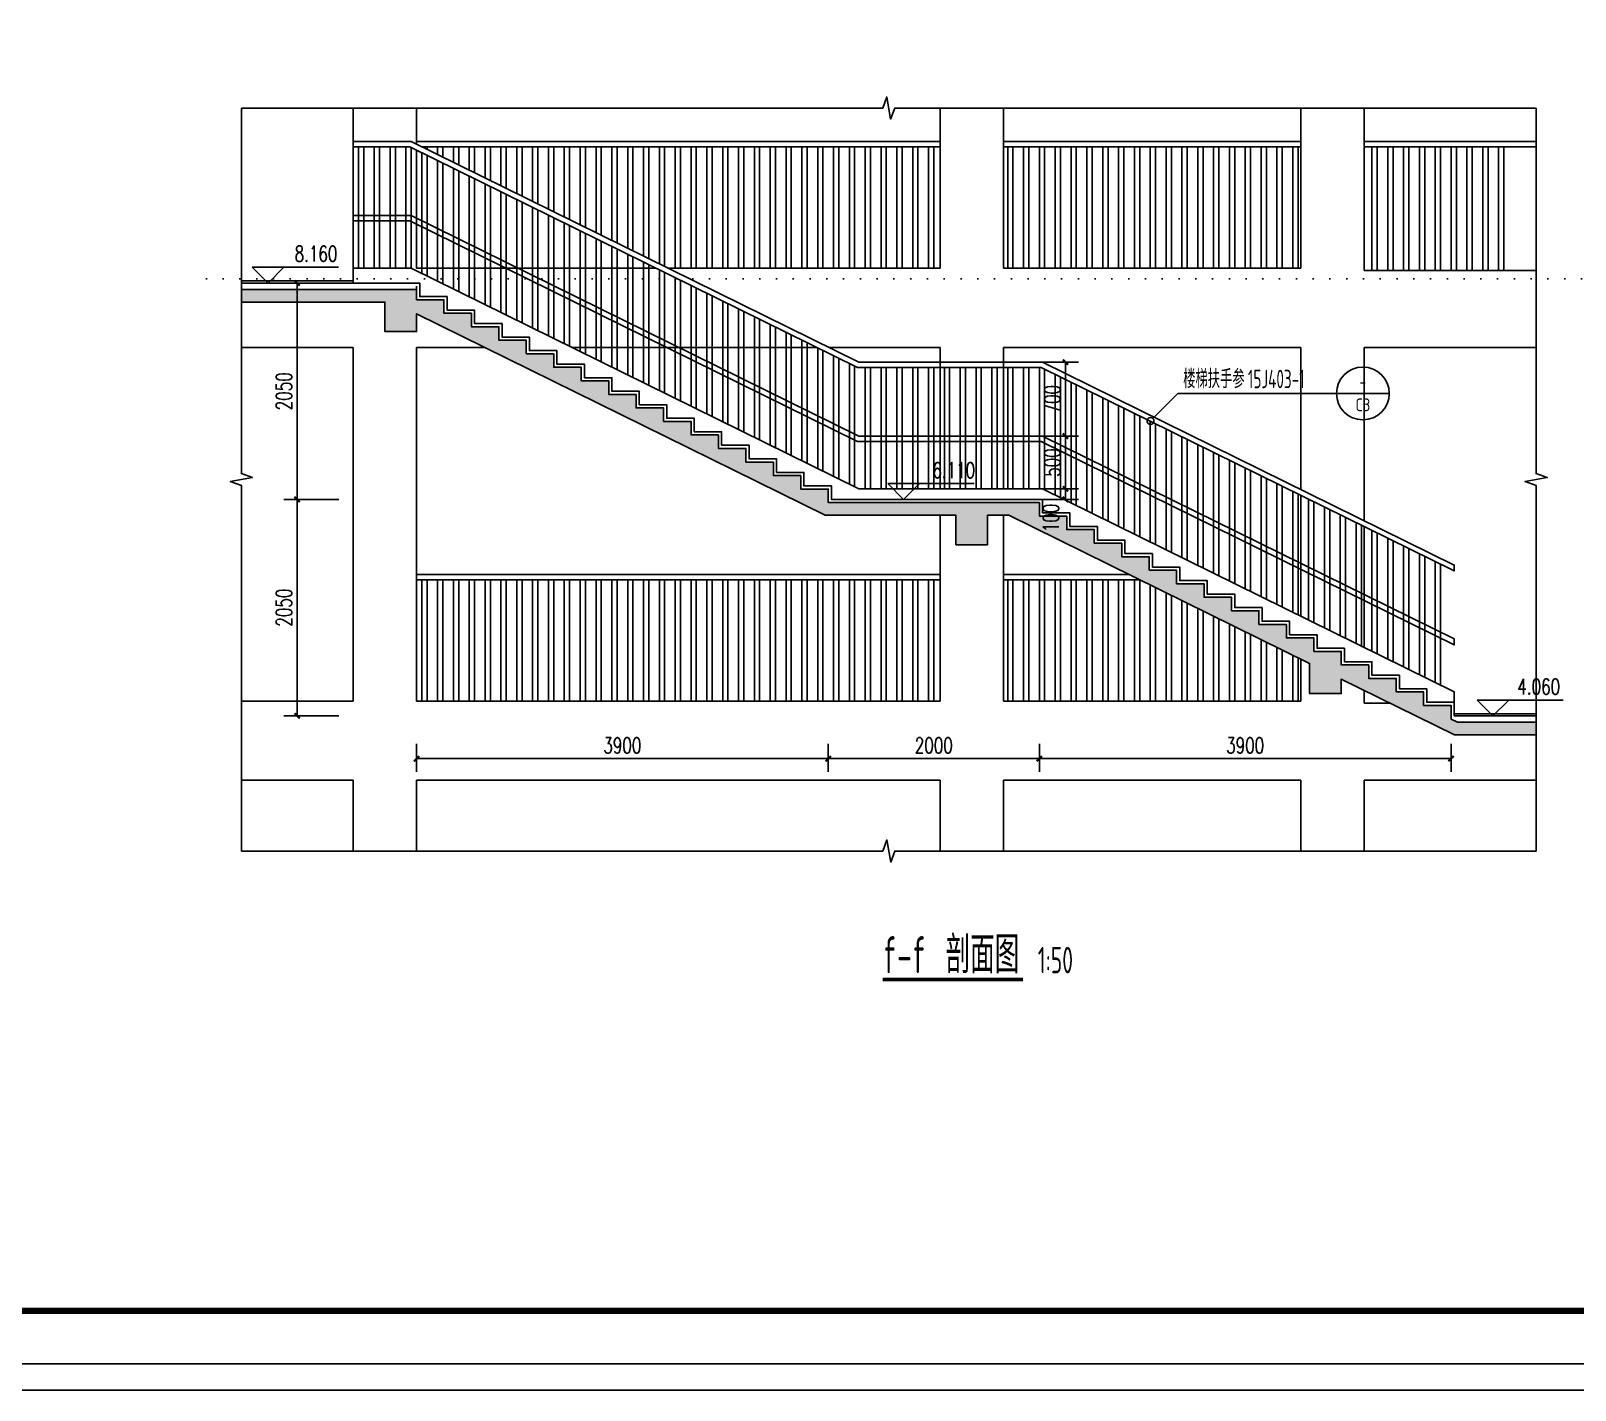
# Model space of a CAD drawing. Header units: millimetres. Extents: x -1048436 to -185795, y -983427 to 400387.
# Drawn here: x -430829 to -416201, y -688850 to -675976 of the extents above; entities that cross this region are included whole.
import ezdxf
from ezdxf.enums import TextEntityAlignment as Align

# ---------------------------------------------------------------- set-up
doc = ezdxf.new("R2010")
doc.units = ezdxf.units.MM
doc.header["$LTSCALE"] = 500
doc.linetypes.add('DOT2', pattern=[3.175, 0, -3.175])
for name, color, linetype in [('C-SHET-TTLB', 11, 'Continuous'), ('PUB_DIM', 3, 'Continuous'), ('PUB_TEXT', 7, 'Continuous'), ('建-填充', 9, 'Continuous'), ('建-墙-完成面', 95, 'Continuous'), ('建-墙-混凝土墙', 6, 'Continuous'), ('建-文字', 4, 'Continuous'), ('建-楼层线', 1, 'DOT2'), ('建-楼梯-扶手栏杆', 3, 'Continuous'), ('建-符号', 13, 'Continuous')]:
    doc.layers.add(name, color=color, linetype=linetype)
doc.styles.add('_TCH_DIM', font='SIMPLEX', dxfattribs={"bigfont": 'GBCBIG'})
doc.styles.add('_TCH_DIM_T3', font='SIMPLEX', dxfattribs={"width": 0.705882, "bigfont": 'GBCBIG'})
doc.styles.add('ECADI', font='hzs.shx', dxfattribs={"width": 0.7, "bigfont": 'hztxt.shx'})
doc.styles.add('XD2008', font='xd-hzs.shx', dxfattribs={"width": 0.7, "bigfont": 'xd-hztxt.shx'})
doc.dimstyles.new('_TCH_ARCH&&50', dxfattribs={"dimtxt": 148.75, "dimasz": 50, "dimexe": 125, "dimexo": 150, "dimgap": 50, "dimtad": 1, "dimdec": 0, "dimzin": 0, "dimdsep": 46, "dimtxsty": '_TCH_DIM_T3', "dimblk": 'ARCHTICK', "dimcen": 0.09, "dimclrt": 7, "dimazin": 2, "dimtfac": 1, "dimtdec": 0, "dimtix": 1, "dimtmove": 2, "dimatfit": 3, "dimldrblk": 'ARCHTICK', "dimfxl": 1, "dimtolj": 1, "dimtzin": 0, "dimarcsym": 0})

# ---------------------------------------------------------------- blocks, each defined once
blk = doc.blocks.new('集团图框A1')
at = {"layer": 'C-SHET-TTLB'}
for points in [[(1095.85, -95.53), (1095.85, -699.53), (244.85, -699.53), (244.85, -95.53)], [(1090.85, -100.53), (1090.85, -694.53), (249.85, -694.53), (249.85, -100.53)]]:
    blk.add_lwpolyline(points, close=True, dxfattribs=at)
at = {"layer": 'C-SHET-TTLB', "const_width": 1.2}
blk.add_lwpolyline([(268.25, -110.53), (1080.85, -110.53), (1080.85, -684.53), (268.25, -684.53)], close=True, dxfattribs=at)
at = {"color": 2, "style": 'ECADI', "width": 0.7}
for tag, p in [('序号1', (1009.72, -381.88)), ('记要1', (1037.92, -381.9)), ('日期1', (1073.26, -381.71)), ('序号2', (1009.72, -387.77)), ('记要2', (1037.92, -387.79)), ('日期2', (1073.26, -387.6)), ('序号3', (1009.72, -393.63)), ('记要3', (1037.92, -393.65)), ('日期3', (1073.26, -393.46)), ('序号4', (1009.72, -399.51)), ('记要4', (1037.92, -399.53)), ('日期4', (1073.26, -399.35)), ('合作设计单位', (1042.53, -542.75)), ('审定人', (1041.84, -561.74)), ('审核人', (1041.84, -571.23)), ('设计总负责人', (1041.84, -580.99)), ('专业负责人', (1041.84, -591.72)), ('校对人', (1041.84, -601.96)), ('设计人', (1041.84, -611.83)), ('建设单位上', (1044.38, -619.93)), ('建设单位中', (1044.38, -623.89)), ('建设单位下', (1044.38, -627.74)), ('项目名称上', (1044.35, -632.3)), ('项目名称中', (1044.35, -636.38)), ('项目名称下', (1044.35, -640.33)), ('子项', (1043.59, -646.93)), ('图名上', (1044.47, -653.59)), ('图名中', (1044.47, -657.5)), ('图名下', (1044.47, -661.62)), ('工程编号', (1027.1, -667.58)), ('阶段', (1063.92, -667.61)), ('比例', (1025.96, -674.19)), ('专业', (1063.72, -673.97)), ('日期', (1026.1, -680.73)), ('图别、图号', (1066.05, -680.84))]:
    blk.add_attdef(tag, text='', height=3.5, dxfattribs=at).set_placement(p, align=Align.MIDDLE)
blk = doc.blocks.new('A1')
blk.add_blockref('集团图框A1', (-609654.51, -640037.88))
blk = doc.blocks.new('_ArchTick')
at = {"color": 0, "linetype": 'ByBlock', "const_width": 0.4}
blk.add_lwpolyline([(-0.5, -0.5), (0.5, 0.5)], dxfattribs=at)
blk = doc.blocks.new('*D960')
at = {"layer": 'Defpoints', "color": 0, "transparency": 16777216}
for p in [(-421396, -679114), (-421029, -679114), (-421396, -679814)]:
    blk.add_point(p, dxfattribs=at)
at = {"layer": 'PUB_DIM', "color": 0, "lineweight": -2, "transparency": 16777216}
for p, q in [((-421246, -679114), (-420904, -679114)), ((-421029, -679814), (-421029, -679114)), ((-421246, -679814), (-420904, -679814))]:
    blk.add_line(p, q, dxfattribs=at)
at = {"layer": 'PUB_DIM', "color": 0, "lineweight": -2, "transparency": 16777216, "xscale": 50, "yscale": 50, "zscale": 50}
for p, rotation in [((-421029, -679114), 90), ((-421029, -679814), 270)]:
    blk.add_blockref('_ArchTick', p, dxfattribs=dict(at, rotation=rotation))
at = {"layer": 'PUB_DIM', "color": 7, "transparency": 16777216, "insert": (-421154, -679464), "char_height": 148.8, "attachment_point": 5, "rotation": 90, "style": '_TCH_DIM_T3'}
blk.add_mtext('\\A1;700', dxfattribs=at)
blk = doc.blocks.new('*D961')
at = {"layer": 'Defpoints', "color": 0, "transparency": 16777216}
for p in [(-421396, -679814), (-421029, -679814), (-421396, -680314)]:
    blk.add_point(p, dxfattribs=at)
at = {"layer": 'PUB_DIM', "color": 0, "lineweight": -2, "transparency": 16777216}
for p, q in [((-421246, -679814), (-420904, -679814)), ((-421029, -680314), (-421029, -679814)), ((-421246, -680314), (-420904, -680314))]:
    blk.add_line(p, q, dxfattribs=at)
at = {"layer": 'PUB_DIM', "color": 0, "lineweight": -2, "transparency": 16777216, "xscale": 50, "yscale": 50, "zscale": 50}
for p, rotation in [((-421029, -679814), 90), ((-421029, -680314), 270)]:
    blk.add_blockref('_ArchTick', p, dxfattribs=dict(at, rotation=rotation))
at = {"layer": 'PUB_DIM', "color": 7, "transparency": 16777216, "insert": (-421154, -680064), "char_height": 148.8, "attachment_point": 5, "rotation": 90, "style": '_TCH_DIM_T3'}
blk.add_mtext('\\A1;500', dxfattribs=at)
blk = doc.blocks.new('*D962')
at = {"layer": 'Defpoints', "color": 0, "transparency": 16777216}
for p in [(-421396, -680314), (-421029, -680314), (-421396, -680414)]:
    blk.add_point(p, dxfattribs=at)
at = {"layer": 'PUB_DIM', "color": 0, "lineweight": -2, "transparency": 16777216}
for p, q in [((-421246, -680314), (-420904, -680314)), ((-421029, -680414), (-421029, -680314)), ((-421246, -680414), (-420904, -680414))]:
    blk.add_line(p, q, dxfattribs=at)
at = {"layer": 'PUB_DIM', "color": 0, "lineweight": -2, "transparency": 16777216, "xscale": 50, "yscale": 50, "zscale": 50}
for p, rotation in [((-421029, -680314), 90), ((-421029, -680414), 270)]:
    blk.add_blockref('_ArchTick', p, dxfattribs=dict(at, rotation=rotation))
at = {"layer": 'PUB_DIM', "color": 7, "transparency": 16777216, "insert": (-421167, -680589), "char_height": 148.8, "attachment_point": 5, "rotation": 90, "style": '_TCH_DIM_T3'}
blk.add_mtext('\\A1;100', dxfattribs=at)
blk = doc.blocks.new('*D972')
at = {"layer": 'Defpoints', "color": 0, "transparency": 16777216}
for p in [(-427176, -682579), (-423276, -682579), (-423276, -682869)]:
    blk.add_point(p, dxfattribs=at)
at = {"layer": 'PUB_DIM', "color": 0, "lineweight": -2, "transparency": 16777216}
for p, q in [((-427176, -682729), (-427176, -682994)), ((-423276, -682729), (-423276, -682994)), ((-427176, -682869), (-423276, -682869))]:
    blk.add_line(p, q, dxfattribs=at)
at = {"layer": 'PUB_DIM', "color": 0, "lineweight": -2, "transparency": 16777216, "xscale": 50, "yscale": 50, "zscale": 50, "rotation": 180}
blk.add_blockref('_ArchTick', (-427176, -682869), dxfattribs=at)
at = {"layer": 'PUB_DIM', "color": 0, "lineweight": -2, "transparency": 16777216, "xscale": 50, "yscale": 50, "zscale": 50}
blk.add_blockref('_ArchTick', (-423276, -682869), dxfattribs=at)
at = {"layer": 'PUB_DIM', "color": 7, "transparency": 16777216, "insert": (-425226, -682744), "char_height": 148.8, "attachment_point": 5, "style": '_TCH_DIM_T3'}
blk.add_mtext('\\A1;3900', dxfattribs=at)
blk = doc.blocks.new('*D973')
at = {"layer": 'Defpoints', "color": 0, "transparency": 16777216}
for p in [(-423276, -682579), (-421276, -682579), (-421276, -682869)]:
    blk.add_point(p, dxfattribs=at)
at = {"layer": 'PUB_DIM', "color": 0, "lineweight": -2, "transparency": 16777216}
for p, q in [((-423276, -682729), (-423276, -682994)), ((-421276, -682729), (-421276, -682994)), ((-423276, -682869), (-421276, -682869))]:
    blk.add_line(p, q, dxfattribs=at)
at = {"layer": 'PUB_DIM', "color": 0, "lineweight": -2, "transparency": 16777216, "xscale": 50, "yscale": 50, "zscale": 50, "rotation": 180}
blk.add_blockref('_ArchTick', (-423276, -682869), dxfattribs=at)
at = {"layer": 'PUB_DIM', "color": 0, "lineweight": -2, "transparency": 16777216, "xscale": 50, "yscale": 50, "zscale": 50}
blk.add_blockref('_ArchTick', (-421276, -682869), dxfattribs=at)
at = {"layer": 'PUB_DIM', "color": 7, "transparency": 16777216, "insert": (-422276, -682744), "char_height": 148.8, "attachment_point": 5, "style": '_TCH_DIM_T3'}
blk.add_mtext('\\A1;2000', dxfattribs=at)
blk = doc.blocks.new('*D974')
at = {"layer": 'Defpoints', "color": 0, "transparency": 16777216}
for p in [(-421276, -682579), (-417376, -682579), (-417376, -682869)]:
    blk.add_point(p, dxfattribs=at)
at = {"layer": 'PUB_DIM', "color": 0, "lineweight": -2, "transparency": 16777216}
for p, q in [((-421276, -682729), (-421276, -682994)), ((-417376, -682729), (-417376, -682994)), ((-421276, -682869), (-417376, -682869))]:
    blk.add_line(p, q, dxfattribs=at)
at = {"layer": 'PUB_DIM', "color": 0, "lineweight": -2, "transparency": 16777216, "xscale": 50, "yscale": 50, "zscale": 50, "rotation": 180}
blk.add_blockref('_ArchTick', (-421276, -682869), dxfattribs=at)
at = {"layer": 'PUB_DIM', "color": 0, "lineweight": -2, "transparency": 16777216, "xscale": 50, "yscale": 50, "zscale": 50}
blk.add_blockref('_ArchTick', (-417376, -682869), dxfattribs=at)
at = {"layer": 'PUB_DIM', "color": 7, "transparency": 16777216, "insert": (-419326, -682744), "char_height": 148.8, "attachment_point": 5, "style": '_TCH_DIM_T3'}
blk.add_mtext('\\A1;3900', dxfattribs=at)
blk = doc.blocks.new('*D983')
at = {"layer": 'Defpoints', "color": 0, "transparency": 16777216}
for p in [(-428307, -678364), (-427761, -678364), (-427761, -680414)]:
    blk.add_point(p, dxfattribs=at)
at = {"layer": 'PUB_DIM', "color": 0, "lineweight": -2, "transparency": 16777216}
for p, q in [((-427911, -678364), (-428432, -678364)), ((-428307, -680414), (-428307, -678364)), ((-427911, -680414), (-428432, -680414))]:
    blk.add_line(p, q, dxfattribs=at)
at = {"layer": 'PUB_DIM', "color": 0, "lineweight": -2, "transparency": 16777216, "xscale": 50, "yscale": 50, "zscale": 50}
for p, rotation in [((-428307, -678364), 90), ((-428307, -680414), 270)]:
    blk.add_blockref('_ArchTick', p, dxfattribs=dict(at, rotation=rotation))
at = {"layer": 'PUB_DIM', "color": 7, "transparency": 16777216, "insert": (-428432, -679389), "char_height": 148.8, "attachment_point": 5, "rotation": 90, "style": '_TCH_DIM_T3'}
blk.add_mtext('\\A1;2050', dxfattribs=at)
blk = doc.blocks.new('*D984')
at = {"layer": 'Defpoints', "color": 0, "transparency": 16777216}
for p in [(-428307, -680414), (-427761, -680414), (-427761, -682464)]:
    blk.add_point(p, dxfattribs=at)
at = {"layer": 'PUB_DIM', "color": 0, "lineweight": -2, "transparency": 16777216}
for p, q in [((-427911, -680414), (-428432, -680414)), ((-428307, -682464), (-428307, -680414)), ((-427911, -682464), (-428432, -682464))]:
    blk.add_line(p, q, dxfattribs=at)
at = {"layer": 'PUB_DIM', "color": 0, "lineweight": -2, "transparency": 16777216, "xscale": 50, "yscale": 50, "zscale": 50}
for p, rotation in [((-428307, -680414), 90), ((-428307, -682464), 270)]:
    blk.add_blockref('_ArchTick', p, dxfattribs=dict(at, rotation=rotation))
at = {"layer": 'PUB_DIM', "color": 7, "transparency": 16777216, "insert": (-428432, -681439), "char_height": 148.8, "attachment_point": 5, "rotation": 90, "style": '_TCH_DIM_T3'}
blk.add_mtext('\\A1;2050', dxfattribs=at)

msp = doc.modelspace()

# ---------------------------------------------------------------- hatches: boundary and pattern name
at = {"layer": '建-填充'}
h = msp.add_hatch(dxfattribs=at)
h.set_pattern_fill('钢筋混凝土', color=256, scale=50, style=0)
h.set_pattern_definition([(45, (-51497.44, -6199.68), (-88.388348, 88.388348), []), (50, (-51497.44, -6199.68), (358.63009, -31.37607), [37.5, -412.5]), (355, (-51497.44, -6199.68), (-69.37567, 376.09607), [30, -330]), (100.4514, (-51467.55, -6202.3), (289.25469, 344.71977), [31.8701, -350.57106]), (46.1842, (-51497.44, -6099.68), (533.62052, -82.7595), [56.25, -618.75]), (96.6356, (-51452.97, -6106.57), (467.33135, 487.05894), [47.80514, -525.8565]), (351.1842, (-51497.44, -6099.7), (467.33097, 487.0593), [45, -495]), (21, (-51447.44, -6124.68), (298.45353, -201.30945), [37.5, -412.5]), (326, (-51447.44, -6124.68), (121.65767, 362.57502), [30, -330]), (71.4514, (-51422.57, -6141.45), (420.11131, 161.26525), [31.8701, -350.57106]), (37.5, (-51497.44, -6199.68), (6.079928, 166.446927), [0, -326, 0, -335, 0, -331.25]), (7.5, (-51497.44, -6199.68), (131.53477, 197.205856), [0, -191, 0, -318.5, 0, -126.25]), (327.5, (-51608.94, -6199.68), (266.911218, -11.277436), [0, -125, 0, -390, 0, -517.5]), (317.5, (-51658.94, -6199.68), (291.593085, 50.05249), [0, -162.5, 0, -259, 0, -367.5])])
h.paths.add_polyline_path([(-416570.3, -682523.6), (-416570.3, -682643.6), (-417342.9, -682643.6), (-418415.8, -682114.8), (-418415.8, -682252.9), (-418715.8, -682252.9), (-418715.8, -681967), (-421563.7, -680563.6), (-421766.2, -680563.6), (-421766.2, -680843.6), (-422066.2, -680843.6), (-422066.2, -680563.6), (-423303.7, -680563.6), (-427175.8, -678655.5), (-427175.8, -678823.6), (-427475.8, -678823.6), (-427475.8, -678543.6), (-428835, -678543.6), (-428835, -678423.6), (-427175.8, -678423.6), (-427175.8, -678521.7), (-426915.8, -678521.7), (-426915.8, -678649.8), (-426655.8, -678649.8), (-426655.8, -678777.9), (-426395.8, -678777.9), (-426395.8, -678906.1), (-426135.8, -678906.1), (-426135.8, -679034.2), (-425875.8, -679034.2), (-425875.8, -679162.3), (-425615.8, -679162.3), (-425615.8, -679290.4), (-425355.8, -679290.4), (-425355.8, -679418.6), (-425095.8, -679418.6), (-425095.8, -679546.7), (-424835.8, -679546.7), (-424835.8, -679674.8), (-424575.8, -679674.8), (-424575.8, -679802.9), (-424315.8, -679802.9), (-424315.8, -679931.1), (-424055.8, -679931.1), (-424055.8, -680059.2), (-423795.8, -680059.2), (-423795.8, -680187.3), (-423535.8, -680187.3), (-423535.8, -680315.4), (-423275.8, -680315.4), (-423275.8, -680443.6), (-421275.8, -680443.6), (-421275.8, -680571.7), (-421015.8, -680571.7), (-421015.8, -680699.8), (-420755.8, -680699.8), (-420755.8, -680827.9), (-420495.8, -680827.9), (-420495.8, -680956.1), (-420235.8, -680956.1), (-420235.8, -681084.2), (-419975.8, -681084.2), (-419975.8, -681212.3), (-419715.8, -681212.3), (-419715.8, -681340.4), (-419455.8, -681340.4), (-419455.8, -681468.6), (-419195.8, -681468.6), (-419195.8, -681596.7), (-418935.8, -681596.7), (-418935.8, -681724.8), (-418675.8, -681724.8), (-418675.8, -681852.9), (-418415.8, -681852.9), (-418415.8, -681981.1), (-418155.8, -681981.1), (-418155.8, -682109.2), (-417895.8, -682109.2), (-417895.8, -682237.3), (-417635.8, -682237.3), (-417635.8, -682365.4), (-417375.8, -682365.4), (-417375.8, -682493.6), (-417314.9, -682523.6)])

# ---------------------------------------------------------------- linework, layer by layer
for p, q in [((-427775.8, -676706.5), (-427775.8, -678363.6)), ((-427175.8, -676706.5), (-427175.8, -677048.8)), ((-422216.2, -676706.5), (-422216.2, -678223.6)), ((-421616.2, -676706.5), (-421616.2, -678223.6)), ((-418799.3, -676706.5), (-418799.3, -678223.6)), ((-418199.3, -676706.5), (-418199.3, -678243.6)), ((-427175.8, -677104.5), (-427175.8, -678223.6)), ((-418799.3, -677073.6), (-418799.3, -678223.6)), ((-427175.8, -678223.6), (-424904.9, -678223.6)), ((-424791.8, -678223.6), (-422216.2, -678223.6)), ((-421616.2, -678223.6), (-418799.3, -678223.6)), ((-418199.3, -678243.6), (-416570.3, -678243.6)), ((-428835, -678343.6), (-427775.8, -678343.6)), ((-427775.8, -678973.6), (-428835, -678973.6)), ((-427775.8, -678973.6), (-427775.8, -682323.6)), ((-427175.8, -678973.6), (-426530.3, -678973.6)), ((-427175.8, -678973.6), (-427175.8, -682323.6)), ((-425705, -678973.6), (-423383, -678973.6)), ((-423269.9, -678973.6), (-422216.2, -678973.6)), ((-422216.2, -678973.6), (-422216.2, -680313.6)), ((-422216.2, -678973.6), (-422216.2, -680313.6)), ((-421616.2, -678973.6), (-418799.3, -678973.6)), ((-421616.2, -678973.6), (-421616.2, -680313.6)), ((-421616.2, -678973.6), (-421616.2, -680313.6)), ((-418799.3, -678973.6), (-418799.3, -680319.1)), ((-418199.3, -678973.6), (-418199.3, -680614.8)), ((-418199.3, -678973.6), (-416570.3, -678973.6)), ((-418799.3, -680374.9), (-418799.3, -681519.1)), ((-422216.2, -680563.6), (-422216.2, -682323.6)), ((-421616.2, -680563.6), (-421616.2, -682323.6)), ((-418199.3, -680670.5), (-418199.3, -681814.8)), ((-418799.3, -680806.5), (-418799.3, -681519.1)), ((-418199.3, -680806.5), (-418199.3, -681814.8)), ((-418799.3, -681925.8), (-418799.3, -682323.6)), ((-418199.3, -682221.5), (-418199.3, -682343.6)), ((-427775.8, -682323.6), (-428835, -682323.6)), ((-427175.8, -682323.6), (-422216.2, -682323.6)), ((-421616.2, -682323.6), (-418799.3, -682323.6)), ((-418199.3, -682343.6), (-417951.6, -682343.6)), ((-417345.8, -682443.6), (-416570.3, -682443.6)), ((-416570.3, -682493.6), (-416570.3, -682613.6)), ((-427775.8, -683073.6), (-428835, -683073.6)), ((-427775.8, -683073.6), (-427775.8, -683744.1)), ((-427175.8, -683073.6), (-422216.2, -683073.6)), ((-427175.8, -683073.6), (-427175.8, -683744.1)), ((-422216.2, -683073.6), (-422216.2, -683744.1)), ((-421616.2, -683073.6), (-418799.3, -683073.6)), ((-421616.2, -683073.6), (-421616.2, -683744.1)), ((-418799.3, -683073.6), (-418799.3, -683744.1)), ((-418199.3, -683073.6), (-416570.3, -683073.6)), ((-418199.3, -683073.6), (-418199.3, -683744.1))]:
    msp.add_line(p, q)
for points in [[(-417345.8, -682335.4), (-417345.8, -682235.4), (-421245.8, -680313.6), (-422985.8, -680313.6), (-427226.9, -678223.6), (-427775.8, -678223.6)], [(-427175.8, -678393.6), (-427175.8, -678521.7)]]:
    msp.add_lwpolyline(points)
at = {"layer": '建-墙-完成面'}
msp.add_lwpolyline([(-416570.3, -682463.6), (-417345.8, -682463.6), (-417345.8, -682335.4), (-417605.8, -682335.4), (-417605.8, -682207.3), (-417865.8, -682207.3), (-417865.8, -682079.2), (-418125.8, -682079.2), (-418125.8, -681951.1), (-418385.8, -681951.1), (-418385.8, -681822.9), (-418645.8, -681822.9), (-418645.8, -681694.8), (-418905.8, -681694.8), (-418905.8, -681566.7), (-419165.8, -681566.7), (-419165.8, -681438.6), (-419425.8, -681438.6), (-419425.8, -681310.4), (-419685.8, -681310.4), (-419685.8, -681182.3), (-419945.8, -681182.3), (-419945.8, -681054.2), (-420205.8, -681054.2), (-420205.8, -680926.1), (-420465.8, -680926.1), (-420465.8, -680797.9), (-420725.8, -680797.9), (-420725.8, -680669.8), (-420985.8, -680669.8), (-420985.8, -680541.7), (-421245.8, -680541.7), (-421245.8, -680413.6), (-423245.8, -680413.6), (-423245.8, -680285.4), (-423505.8, -680285.4), (-423505.8, -680157.3), (-423765.8, -680157.3), (-423765.8, -680029.2), (-424025.8, -680029.2), (-424025.8, -679901.1), (-424285.8, -679901.1), (-424285.8, -679772.9), (-424545.8, -679772.9), (-424545.8, -679644.8), (-424805.8, -679644.8), (-424805.8, -679516.7), (-425065.8, -679516.7), (-425065.8, -679388.6), (-425325.8, -679388.6), (-425325.8, -679260.4), (-425585.8, -679260.4), (-425585.8, -679132.3), (-425845.8, -679132.3), (-425845.8, -679004.2), (-426105.8, -679004.2), (-426105.8, -678876.1), (-426365.8, -678876.1), (-426365.8, -678747.9), (-426625.8, -678747.9), (-426625.8, -678619.8), (-426885.8, -678619.8), (-426885.8, -678491.7), (-427145.8, -678491.7), (-427145.8, -678363.6), (-428835, -678363.6)], dxfattribs=at)
at = {"layer": '建-墙-混凝土墙'}
msp.add_lwpolyline([(-416570.3, -682523.6), (-416570.3, -682643.6), (-417342.9, -682643.6), (-418415.8, -682114.8), (-418415.8, -682252.9), (-418715.8, -682252.9), (-418715.8, -681967), (-421563.7, -680563.6), (-421766.2, -680563.6), (-421766.2, -680843.6), (-422066.2, -680843.6), (-422066.2, -680563.6), (-423303.7, -680563.6), (-427175.8, -678655.5), (-427175.8, -678823.6), (-427475.8, -678823.6), (-427475.8, -678543.6), (-428835, -678543.6), (-428835, -678423.6), (-427175.8, -678423.6), (-427175.8, -678521.7), (-426915.8, -678521.7), (-426915.8, -678649.8), (-426655.8, -678649.8), (-426655.8, -678777.9), (-426395.8, -678777.9), (-426395.8, -678906.1), (-426135.8, -678906.1), (-426135.8, -679034.2), (-425875.8, -679034.2), (-425875.8, -679162.3), (-425615.8, -679162.3), (-425615.8, -679290.4), (-425355.8, -679290.4), (-425355.8, -679418.6), (-425095.8, -679418.6), (-425095.8, -679546.7), (-424835.8, -679546.7), (-424835.8, -679674.8), (-424575.8, -679674.8), (-424575.8, -679802.9), (-424315.8, -679802.9), (-424315.8, -679931.1), (-424055.8, -679931.1), (-424055.8, -680059.2), (-423795.8, -680059.2), (-423795.8, -680187.3), (-423535.8, -680187.3), (-423535.8, -680315.4), (-423275.8, -680315.4), (-423275.8, -680443.6), (-421275.8, -680443.6), (-421275.8, -680571.7), (-421015.8, -680571.7), (-421015.8, -680699.8), (-420755.8, -680699.8), (-420755.8, -680827.9), (-420495.8, -680827.9), (-420495.8, -680956.1), (-420235.8, -680956.1), (-420235.8, -681084.2), (-419975.8, -681084.2), (-419975.8, -681212.3), (-419715.8, -681212.3), (-419715.8, -681340.4), (-419455.8, -681340.4), (-419455.8, -681468.6), (-419195.8, -681468.6), (-419195.8, -681596.7), (-418935.8, -681596.7), (-418935.8, -681724.8), (-418675.8, -681724.8), (-418675.8, -681852.9), (-418415.8, -681852.9), (-418415.8, -681981.1), (-418155.8, -681981.1), (-418155.8, -682109.2), (-417895.8, -682109.2), (-417895.8, -682237.3), (-417635.8, -682237.3), (-417635.8, -682365.4), (-417375.8, -682365.4), (-417375.8, -682493.6), (-417314.9, -682523.6), (-416570.3, -682523.6)], dxfattribs=at)
at = {"layer": '建-楼层线', "ltscale": 0.1}
msp.add_lwpolyline([(-429166.3, -678323.6), (-415891.4, -678323.6)], dxfattribs=at)
at = {"layer": '建-楼梯-扶手栏杆'}
for p, q in [((-427725.8, -677073.6), (-427725.8, -678223.6)), ((-427675.8, -677073.6), (-427675.8, -678223.6)), ((-427575.8, -677073.6), (-427575.8, -678223.6)), ((-427525.8, -677073.6), (-427525.8, -678223.6)), ((-427425.8, -677073.6), (-427425.8, -678223.6)), ((-427375.8, -677073.6), (-427375.8, -678223.6)), ((-427275.8, -677073.6), (-427275.8, -678223.6)), ((-427225.8, -677079.9), (-427225.8, -678224.1)), ((-427175.8, -677023.6), (-422216.2, -677023.6)), ((-427125.8, -677129.2), (-427125.8, -678273.4)), ((-427125.5, -677073.6), (-422216.2, -677073.6)), ((-427075.8, -677073.6), (-427075.8, -677098.1)), ((-426975.8, -677073.6), (-426975.8, -677147.3)), ((-426925.8, -677073.6), (-426925.8, -677172)), ((-426825.8, -677073.6), (-426825.8, -677221.3)), ((-426775.8, -677073.6), (-426775.8, -677245.9)), ((-426675.8, -677073.6), (-426675.8, -677295.2)), ((-426625.8, -677073.6), (-426625.8, -677319.8)), ((-426525.8, -677073.6), (-426525.8, -677369.1)), ((-426475.8, -677073.6), (-426475.8, -677393.7)), ((-426375.8, -677073.6), (-426375.8, -677443)), ((-426325.8, -677073.6), (-426325.8, -677467.6)), ((-426225.8, -677073.6), (-426225.8, -677516.9)), ((-426175.8, -677073.6), (-426175.8, -677541.6)), ((-426075.8, -677073.6), (-426075.8, -677590.8)), ((-426025.8, -677073.6), (-426025.8, -677615.5)), ((-425925.8, -677073.6), (-425925.8, -677664.8)), ((-425875.8, -677073.6), (-425875.8, -677689.4)), ((-425775.8, -677073.6), (-425775.8, -677738.7)), ((-425725.8, -677073.6), (-425725.8, -677763.3)), ((-425625.8, -677073.6), (-425625.8, -677812.6)), ((-425575.8, -677073.6), (-425575.8, -677837.2)), ((-425475.8, -677073.6), (-425475.8, -677886.5)), ((-425425.8, -677073.6), (-425425.8, -677911.2)), ((-425325.8, -677073.6), (-425325.8, -677960.4)), ((-425275.8, -677073.6), (-425275.8, -677985.1)), ((-425175.8, -677073.6), (-425175.8, -678034.4)), ((-425125.8, -677073.6), (-425125.8, -678059)), ((-425025.8, -677073.6), (-425025.8, -678108.3)), ((-424975.8, -677073.6), (-424975.8, -678132.9)), ((-424875.8, -677073.6), (-424875.8, -678182.2)), ((-424825.8, -677073.6), (-424825.8, -678206.8)), ((-424725.8, -677073.6), (-424725.8, -678223.6)), ((-424675.8, -677073.6), (-424675.8, -678223.6)), ((-424575.8, -677073.6), (-424575.8, -678223.6)), ((-424525.8, -677073.6), (-424525.8, -678223.6)), ((-424425.8, -677073.6), (-424425.8, -678223.6)), ((-424375.8, -677073.6), (-424375.8, -678223.6)), ((-424275.8, -677073.6), (-424275.8, -678223.6)), ((-424225.8, -677073.6), (-424225.8, -678223.6)), ((-424125.8, -677073.6), (-424125.8, -678223.6)), ((-424075.8, -677073.6), (-424075.8, -678223.6)), ((-423975.8, -677073.6), (-423975.8, -678223.6)), ((-423925.8, -677073.6), (-423925.8, -678223.6)), ((-423825.8, -677073.6), (-423825.8, -678223.6)), ((-423775.8, -677073.6), (-423775.8, -678223.6)), ((-423675.8, -677073.6), (-423675.8, -678223.6)), ((-423625.8, -677073.6), (-423625.8, -678223.6)), ((-423525.8, -677073.6), (-423525.8, -678223.6)), ((-423475.8, -677073.6), (-423475.8, -678223.6)), ((-423375.8, -677073.6), (-423375.8, -678223.6)), ((-423325.8, -677073.6), (-423325.8, -678223.6)), ((-423225.8, -677073.6), (-423225.8, -678223.6)), ((-423175.8, -677073.6), (-423175.8, -678223.6)), ((-423075.8, -677073.6), (-423075.8, -678223.6)), ((-423025.8, -677073.6), (-423025.8, -678223.6)), ((-422925.8, -677073.6), (-422925.8, -678223.6)), ((-422875.8, -677073.6), (-422875.8, -678223.6)), ((-422775.8, -677073.6), (-422775.8, -678223.6)), ((-422725.8, -677073.6), (-422725.8, -678223.6)), ((-422625.8, -677073.6), (-422625.8, -678223.6)), ((-422575.8, -677073.6), (-422575.8, -678223.6)), ((-422475.8, -677073.6), (-422475.8, -678223.6)), ((-422425.8, -677073.6), (-422425.8, -678223.6)), ((-422325.8, -677073.6), (-422325.8, -678223.6)), ((-422275.8, -677073.6), (-422275.8, -678223.6)), ((-418799.3, -677023.6), (-421619.9, -677023.6)), ((-418799.3, -677073.6), (-421619.9, -677073.6)), ((-421575.8, -677073.6), (-421575.8, -678223.6)), ((-421525.8, -677073.6), (-421525.8, -678223.6)), ((-421425.8, -677073.6), (-421425.8, -678223.6)), ((-421375.8, -677073.6), (-421375.8, -678223.6)), ((-421275.8, -677073.6), (-421275.8, -678223.6)), ((-421225.8, -677073.6), (-421225.8, -678223.6)), ((-421125.8, -677073.6), (-421125.8, -678223.6)), ((-421075.8, -677073.6), (-421075.8, -678223.6)), ((-420975.8, -677073.6), (-420975.8, -678223.6)), ((-420925.8, -677073.6), (-420925.8, -678223.6)), ((-420825.8, -677073.6), (-420825.8, -678223.6)), ((-420775.8, -677073.6), (-420775.8, -678223.6)), ((-420675.8, -677073.6), (-420675.8, -678223.6)), ((-420625.8, -677073.6), (-420625.8, -678223.6)), ((-420525.8, -677073.6), (-420525.8, -678223.6)), ((-420475.8, -677073.6), (-420475.8, -678223.6)), ((-420375.8, -677073.6), (-420375.8, -678223.6)), ((-420325.8, -677073.6), (-420325.8, -678223.6)), ((-420225.8, -677073.6), (-420225.8, -678223.6)), ((-420175.8, -677073.6), (-420175.8, -678223.6)), ((-420075.8, -677073.6), (-420075.8, -678223.6)), ((-420025.8, -677073.6), (-420025.8, -678223.6)), ((-419925.8, -677073.6), (-419925.8, -678223.6)), ((-419875.8, -677073.6), (-419875.8, -678223.6)), ((-419775.8, -677073.6), (-419775.8, -678223.6)), ((-419725.8, -677073.6), (-419725.8, -678223.6)), ((-419625.8, -677073.6), (-419625.8, -678223.6)), ((-419575.8, -677073.6), (-419575.8, -678223.6)), ((-419475.8, -677073.6), (-419475.8, -678223.6)), ((-419425.8, -677073.6), (-419425.8, -678223.6)), ((-419325.8, -677073.6), (-419325.8, -678223.6)), ((-419275.8, -677073.6), (-419275.8, -678223.6)), ((-419175.8, -677073.6), (-419175.8, -678223.6)), ((-419125.8, -677073.6), (-419125.8, -678223.6)), ((-419025.8, -677073.6), (-419025.8, -678223.6)), ((-418975.8, -677073.6), (-418975.8, -678223.6)), ((-418875.8, -677073.6), (-418875.8, -678223.6)), ((-418825.8, -677073.6), (-418825.8, -678223.6)), ((-416570.3, -677023.6), (-418199.3, -677023.6)), ((-416570.3, -677073.6), (-418199.3, -677073.6)), ((-418125.8, -677073.6), (-418125.8, -678243.6)), ((-418075.8, -677073.6), (-418075.8, -678243.6)), ((-417975.8, -677073.6), (-417975.8, -678243.6)), ((-417925.8, -677073.6), (-417925.8, -678243.6)), ((-417825.8, -677073.6), (-417825.8, -678243.6)), ((-417775.8, -677073.6), (-417775.8, -678243.6)), ((-417675.8, -677073.6), (-417675.8, -678243.6)), ((-417625.8, -677073.6), (-417625.8, -678243.6)), ((-417525.8, -677073.6), (-417525.8, -678243.6)), ((-417475.8, -677073.6), (-417475.8, -678243.6)), ((-417375.8, -677073.6), (-417375.8, -678243.6)), ((-417325.8, -677073.6), (-417325.8, -678243.6)), ((-417225.8, -677073.6), (-417225.8, -678243.6)), ((-417175.8, -677073.6), (-417175.8, -678243.6)), ((-417075.8, -677073.6), (-417075.8, -678243.6)), ((-417025.8, -677073.6), (-417025.8, -678243.6)), ((-416925.8, -677073.6), (-416925.8, -678243.6)), ((-416875.8, -677073.6), (-416875.8, -678243.6)), ((-427075.8, -677153.8), (-427075.8, -678298.1)), ((-426975.8, -677203.1), (-426975.8, -678347.3)), ((-426925.8, -677227.7), (-426925.8, -678372)), ((-426825.8, -677277), (-426825.8, -678421.3)), ((-426775.8, -677301.6), (-426775.8, -678445.9)), ((-426675.8, -677350.9), (-426675.8, -678495.2)), ((-426625.8, -677375.6), (-426625.8, -678519.8)), ((-426525.8, -677424.8), (-426525.8, -678569.1)), ((-426475.8, -677449.5), (-426475.8, -678593.7)), ((-426375.8, -677498.7), (-426375.8, -678643)), ((-426325.8, -677523.4), (-426325.8, -678667.6)), ((-426225.8, -677572.7), (-426225.8, -678716.9)), ((-426175.8, -677597.3), (-426175.8, -678741.6)), ((-426075.8, -677646.6), (-426075.8, -678790.8)), ((-426025.8, -677671.2), (-426025.8, -678815.5)), ((-425925.8, -677720.5), (-425925.8, -678864.8)), ((-425875.8, -677745.1), (-425875.8, -678889.4)), ((-425775.8, -677794.4), (-425775.8, -678938.7)), ((-425725.8, -677819.1), (-425725.8, -678963.3)), ((-425625.8, -677868.3), (-425625.8, -679012.6)), ((-425575.8, -677893), (-425575.8, -679037.2)), ((-425475.8, -677942.3), (-425475.8, -679086.5)), ((-425425.8, -677966.9), (-425425.8, -679111.2)), ((-425325.8, -678016.2), (-425325.8, -679160.4)), ((-425275.8, -678040.8), (-425275.8, -679185.1)), ((-425175.8, -678090.1), (-425175.8, -679234.4)), ((-425125.8, -678114.7), (-425125.8, -679259)), ((-425025.8, -678164), (-425025.8, -679308.3)), ((-424975.8, -678188.7), (-424975.8, -679332.9)), ((-424875.8, -678237.9), (-424875.8, -679382.2)), ((-424825.8, -678262.6), (-424825.8, -679406.8)), ((-424725.8, -678311.8), (-424725.8, -679456.1)), ((-424675.8, -678336.5), (-424675.8, -679480.7)), ((-424575.8, -678385.8), (-424575.8, -679530)), ((-424525.8, -678410.4), (-424525.8, -679554.7)), ((-424425.8, -678459.7), (-424425.8, -679603.9)), ((-424375.8, -678484.3), (-424375.8, -679628.6)), ((-424275.8, -678533.6), (-424275.8, -679677.9)), ((-424225.8, -678558.2), (-424225.8, -679702.5)), ((-424125.8, -678607.5), (-424125.8, -679751.8)), ((-424075.8, -678632.2), (-424075.8, -679776.4)), ((-423975.8, -678681.4), (-423975.8, -679825.7)), ((-423925.8, -678706.1), (-423925.8, -679850.3)), ((-423825.8, -678755.4), (-423825.8, -679899.6)), ((-423775.8, -678780), (-423775.8, -679924.3)), ((-423675.8, -678829.3), (-423675.8, -679973.5)), ((-423625.8, -678853.9), (-423625.8, -679998.2)), ((-423525.8, -678903.2), (-423525.8, -680047.5)), ((-423475.8, -678927.8), (-423475.8, -680072.1)), ((-423375.8, -678977.1), (-423375.8, -680121.4)), ((-423325.8, -679001.8), (-423325.8, -680146)), ((-423225.8, -679051), (-423225.8, -680195.3)), ((-423175.8, -679075.7), (-423175.8, -680219.9)), ((-423075.8, -679125), (-423075.8, -680269.2)), ((-423025.8, -679149.6), (-423025.8, -680293.8)), ((-422925.8, -679163.6), (-422925.8, -680313.6)), ((-422875.8, -679163.6), (-422875.8, -680313.6)), ((-422775.8, -679163.6), (-422775.8, -680313.6)), ((-422725.8, -679163.6), (-422725.8, -680313.6)), ((-422625.8, -679163.6), (-422625.8, -680313.6)), ((-422575.8, -679163.6), (-422575.8, -680313.6)), ((-422475.8, -679163.6), (-422475.8, -680313.6)), ((-422425.8, -679163.6), (-422425.8, -680313.6)), ((-422325.8, -679163.6), (-422325.8, -680313.6)), ((-422275.8, -679163.6), (-422275.8, -680313.6)), ((-422175.8, -679163.6), (-422175.8, -680313.6)), ((-422125.8, -679163.6), (-422125.8, -680313.6)), ((-422025.8, -679163.6), (-422025.8, -680313.6)), ((-421975.8, -679163.6), (-421975.8, -680313.6)), ((-421875.8, -679163.6), (-421875.8, -680313.6)), ((-421825.8, -679163.6), (-421825.8, -680313.6)), ((-421725.8, -679163.6), (-421725.8, -680313.6)), ((-421675.8, -679163.6), (-421675.8, -680313.6)), ((-421575.8, -679163.6), (-421575.8, -680313.6)), ((-421525.8, -679163.6), (-421525.8, -680313.6)), ((-421425.8, -679163.6), (-421425.8, -680313.6)), ((-421375.8, -679163.6), (-421375.8, -680313.6)), ((-421275.8, -679163.6), (-421275.8, -680313.6)), ((-421225.8, -679179.2), (-421225.8, -680323.4)), ((-421125.8, -679228.4), (-421125.8, -680372.7)), ((-421075.8, -679253.1), (-421075.8, -680397.3)), ((-420975.8, -679302.4), (-420975.8, -680446.6)), ((-420925.8, -679327), (-420925.8, -680471.3)), ((-420825.8, -679376.3), (-420825.8, -680520.5)), ((-420775.8, -679400.9), (-420775.8, -680545.2)), ((-420675.8, -679450.2), (-420675.8, -680594.4)), ((-420625.8, -679474.8), (-420625.8, -680619.1)), ((-420525.8, -679524.1), (-420525.8, -680668.4)), ((-420475.8, -679548.7), (-420475.8, -680693)), ((-420375.8, -679598), (-420375.8, -680742.3)), ((-420325.8, -679622.7), (-420325.8, -680766.9)), ((-420225.8, -679671.9), (-420225.8, -680816.2)), ((-420175.8, -679696.6), (-420175.8, -680840.8)), ((-420075.8, -679745.9), (-420075.8, -680890.1)), ((-420025.8, -679770.5), (-420025.8, -680914.8)), ((-419925.8, -679819.8), (-419925.8, -680964)), ((-419875.8, -679844.4), (-419875.8, -680988.7)), ((-419775.8, -679893.7), (-419775.8, -681038)), ((-419725.8, -679918.3), (-419725.8, -681062.6)), ((-419625.8, -679967.6), (-419625.8, -681111.9)), ((-419575.8, -679992.3), (-419575.8, -681136.5)), ((-419475.8, -680041.5), (-419475.8, -681185.8)), ((-419425.8, -680066.2), (-419425.8, -681210.4)), ((-419325.8, -680115.5), (-419325.8, -681259.7)), ((-419275.8, -680140.1), (-419275.8, -681284.4)), ((-419175.8, -680189.4), (-419175.8, -681333.6)), ((-419125.8, -680214), (-419125.8, -681358.3)), ((-419025.8, -680263.3), (-419025.8, -681407.6)), ((-418975.8, -680287.9), (-418975.8, -681432.2)), ((-418875.8, -680337.2), (-418875.8, -681481.5)), ((-418825.8, -680361.8), (-418825.8, -681506.1)), ((-418725.8, -680411.1), (-418725.8, -681555.4)), ((-418675.8, -680435.8), (-418675.8, -681580)), ((-418575.8, -680485), (-418575.8, -681629.3)), ((-418525.8, -680509.7), (-418525.8, -681653.9)), ((-418425.8, -680559), (-418425.8, -681703.2)), ((-418375.8, -680583.6), (-418375.8, -681727.9)), ((-418275.8, -680632.9), (-418275.8, -681777.1)), ((-418225.8, -680657.5), (-418225.8, -681801.8)), ((-418125.8, -680706.8), (-418125.8, -681851.1)), ((-418075.8, -680731.4), (-418075.8, -681875.7)), ((-417975.8, -680780.7), (-417975.8, -681925)), ((-417925.8, -680805.4), (-417925.8, -681949.6)), ((-417825.8, -680854.6), (-417825.8, -681998.9)), ((-417775.8, -680879.3), (-417775.8, -682023.5)), ((-417675.8, -680928.6), (-417675.8, -682072.8)), ((-417625.8, -680953.2), (-417625.8, -682097.5)), ((-417525.8, -681002.5), (-417525.8, -682146.7)), ((-417475.8, -681027.1), (-417475.8, -682171.4)), ((-427175.8, -681123.6), (-422216.2, -681123.6)), ((-427175.8, -681173.6), (-422216.2, -681173.6)), ((-427125.8, -681173.6), (-427125.8, -682323.6)), ((-427075.8, -681173.6), (-427075.8, -682323.6)), ((-426975.8, -681173.6), (-426975.8, -682323.6)), ((-426925.8, -681173.6), (-426925.8, -682323.6)), ((-426825.8, -681173.6), (-426825.8, -682323.6)), ((-426775.8, -681173.6), (-426775.8, -682323.6)), ((-426675.8, -681173.6), (-426675.8, -682323.6)), ((-426625.8, -681173.6), (-426625.8, -682323.6)), ((-426525.8, -681173.6), (-426525.8, -682323.6)), ((-426475.8, -681173.6), (-426475.8, -682323.6)), ((-426375.8, -681173.6), (-426375.8, -682323.6)), ((-426325.8, -681173.6), (-426325.8, -682323.6)), ((-426225.8, -681173.6), (-426225.8, -682323.6)), ((-426175.8, -681173.6), (-426175.8, -682323.6)), ((-426075.8, -681173.6), (-426075.8, -682323.6)), ((-426025.8, -681173.6), (-426025.8, -682323.6)), ((-425925.8, -681173.6), (-425925.8, -682323.6)), ((-425875.8, -681173.6), (-425875.8, -682323.6)), ((-425775.8, -681173.6), (-425775.8, -682323.6)), ((-425725.8, -681173.6), (-425725.8, -682323.6)), ((-425625.8, -681173.6), (-425625.8, -682323.6)), ((-425575.8, -681173.6), (-425575.8, -682323.6)), ((-425475.8, -681173.6), (-425475.8, -682323.6)), ((-425425.8, -681173.6), (-425425.8, -682323.6)), ((-425325.8, -681173.6), (-425325.8, -682323.6)), ((-425275.8, -681173.6), (-425275.8, -682323.6)), ((-425175.8, -681173.6), (-425175.8, -682323.6)), ((-425125.8, -681173.6), (-425125.8, -682323.6)), ((-425025.8, -681173.6), (-425025.8, -682323.6)), ((-424975.8, -681173.6), (-424975.8, -682323.6)), ((-424875.8, -681173.6), (-424875.8, -682323.6)), ((-424825.8, -681173.6), (-424825.8, -682323.6)), ((-424725.8, -681173.6), (-424725.8, -682323.6)), ((-424675.8, -681173.6), (-424675.8, -682323.6)), ((-424575.8, -681173.6), (-424575.8, -682323.6)), ((-424525.8, -681173.6), (-424525.8, -682323.6)), ((-424425.8, -681173.6), (-424425.8, -682323.6)), ((-424375.8, -681173.6), (-424375.8, -682323.6)), ((-424275.8, -681173.6), (-424275.8, -682323.6)), ((-424225.8, -681173.6), (-424225.8, -682323.6)), ((-424125.8, -681173.6), (-424125.8, -682323.6)), ((-424075.8, -681173.6), (-424075.8, -682323.6)), ((-423975.8, -681173.6), (-423975.8, -682323.6)), ((-423925.8, -681173.6), (-423925.8, -682323.6)), ((-423825.8, -681173.6), (-423825.8, -682323.6)), ((-423775.8, -681173.6), (-423775.8, -682323.6)), ((-423675.8, -681173.6), (-423675.8, -682323.6)), ((-423625.8, -681173.6), (-423625.8, -682323.6)), ((-423525.8, -681173.6), (-423525.8, -682323.6)), ((-423475.8, -681173.6), (-423475.8, -682323.6)), ((-423375.8, -681173.6), (-423375.8, -682323.6)), ((-423325.8, -681173.6), (-423325.8, -682323.6)), ((-423225.8, -681173.6), (-423225.8, -682323.6)), ((-423175.8, -681173.6), (-423175.8, -682323.6)), ((-423075.8, -681173.6), (-423075.8, -682323.6)), ((-423025.8, -681173.6), (-423025.8, -682323.6)), ((-422925.8, -681173.6), (-422925.8, -682323.6)), ((-422875.8, -681173.6), (-422875.8, -682323.6)), ((-422775.8, -681173.6), (-422775.8, -682323.6)), ((-422725.8, -681173.6), (-422725.8, -682323.6)), ((-422625.8, -681173.6), (-422625.8, -682323.6)), ((-422575.8, -681173.6), (-422575.8, -682323.6)), ((-422475.8, -681173.6), (-422475.8, -682323.6)), ((-422425.8, -681173.6), (-422425.8, -682323.6)), ((-422325.8, -681173.6), (-422325.8, -682323.6)), ((-422275.8, -681173.6), (-422275.8, -682323.6)), ((-420427.3, -681123.6), (-421619.9, -681123.6)), ((-420325.9, -681173.6), (-421619.9, -681173.6)), ((-421575.8, -681173.6), (-421575.8, -682323.6)), ((-421525.8, -681173.6), (-421525.8, -682323.6)), ((-421425.8, -681173.6), (-421425.8, -682323.6)), ((-421375.8, -681173.6), (-421375.8, -682323.6)), ((-421275.8, -681173.6), (-421275.8, -682323.6)), ((-421225.8, -681173.6), (-421225.8, -682323.6)), ((-421125.8, -681173.6), (-421125.8, -682323.6)), ((-421075.8, -681173.6), (-421075.8, -682323.6)), ((-420975.8, -681173.6), (-420975.8, -682323.6)), ((-420925.8, -681173.6), (-420925.8, -682323.6)), ((-420825.8, -681173.6), (-420825.8, -682323.6)), ((-420775.8, -681173.6), (-420775.8, -682323.6)), ((-420675.8, -681173.6), (-420675.8, -682323.6)), ((-420625.8, -681173.6), (-420625.8, -682323.6)), ((-420525.8, -681173.6), (-420525.8, -682323.6)), ((-420475.8, -681173.6), (-420475.8, -682323.6)), ((-420375.8, -681173.6), (-420375.8, -682323.6)), ((-420325.8, -681173.6), (-420325.8, -682323.6)), ((-420225.8, -681222.9), (-420225.8, -682323.6)), ((-420175.8, -681247.5), (-420175.8, -682323.6)), ((-420075.8, -681296.8), (-420075.8, -682323.6)), ((-420025.8, -681321.4), (-420025.8, -682323.6)), ((-419925.8, -681370.7), (-419925.8, -682323.6)), ((-419875.8, -681395.4), (-419875.8, -682323.6)), ((-419775.8, -681444.6), (-419775.8, -682323.6)), ((-419725.8, -681469.3), (-419725.8, -682323.6)), ((-419625.8, -681518.6), (-419625.8, -682323.6)), ((-419575.8, -681543.2), (-419575.8, -682323.6)), ((-419475.8, -681592.5), (-419475.8, -682323.6)), ((-419425.8, -681617.1), (-419425.8, -682323.6)), ((-419325.8, -681666.4), (-419325.8, -682323.6)), ((-419275.8, -681691), (-419275.8, -682323.6)), ((-419175.8, -681740.3), (-419175.8, -682323.6)), ((-419125.8, -681765), (-419125.8, -682323.6)), ((-419025.8, -681814.2), (-419025.8, -682323.6)), ((-418975.8, -681838.9), (-418975.8, -682323.6)), ((-418875.8, -681888.2), (-418875.8, -682323.6)), ((-418825.8, -681912.8), (-418825.8, -682323.6))]:
    msp.add_line(p, q, dxfattribs=at)
for points in [[(-427775.8, -677023.6), (-427226.9, -677023.6), (-422985.8, -679113.6), (-421245.8, -679113.6), (-417345.8, -681035.4), (-417345.8, -681091.2), (-421257.4, -679163.6), (-422997.4, -679163.6), (-427238.6, -677073.6), (-427775.8, -677073.6)], [(-427775.8, -677723.6), (-427226.9, -677723.6), (-422985.8, -679813.6), (-421245.8, -679813.6), (-417345.8, -681735.4), (-417345.8, -681791.2), (-421257.4, -679863.6), (-422997.4, -679863.6), (-427238.6, -677773.6), (-427775.8, -677773.6)]]:
    msp.add_lwpolyline(points, dxfattribs=at)
at = {"layer": '建-符号'}
for p, q in [((-416570.3, -676706.5), (-416570.3, -676706.5)), ((-416570.3, -676706.5), (-416570.3, -676706.5)), ((-428582.5, -678363.6), (-428732.5, -678213.6)), ((-428732.5, -678213.6), (-427915.5, -678213.6)), ((-428582.5, -678363.6), (-428432.5, -678213.6)), ((-420200.1, -679647.1), (-419965.7, -679409.9)), ((-419965.7, -679409.9), (-418461.6, -679409.9)), ((-417961.6, -679409.9), (-418461.6, -679409.9)), ((-422561.4, -680413.6), (-422711.4, -680263.6)), ((-422711.4, -680263.6), (-421894.4, -680263.6)), ((-422561.4, -680413.6), (-422411.4, -680263.6)), ((-416980.1, -682463.6), (-417130.1, -682313.6)), ((-417130.1, -682313.6), (-416313.1, -682313.6)), ((-416980.1, -682463.6), (-416830.1, -682313.6))]:
    msp.add_line(p, q, dxfattribs=at)
for points in [[(-416570.3, -676706.5), (-422646.4, -676706.5), (-422684.6, -676811.5), (-422721.7, -676601.5), (-422758.9, -676706.5), (-428835, -676706.5)], [(-428835, -676706.5), (-428835, -680169), (-428730, -680207.2), (-428940, -680244.3), (-428835, -680281.5), (-428835, -683744.1)], [(-416570.3, -683744.1), (-416570.3, -680281.5), (-416675.3, -680243.3), (-416465.3, -680206.3), (-416570.3, -680169), (-416570.3, -676706.5)], [(-428835, -683744.1), (-422758.9, -683744.1), (-422720.7, -683639.1), (-422683.7, -683849.1), (-422646.4, -683744.1), (-416570.3, -683744.1)]]:
    msp.add_lwpolyline(points, dxfattribs=at)
at = {"layer": '建-符号', "const_width": 35}
msp.add_lwpolyline([(-422759.3, -684960.9), (-421431, -684960.9)], dxfattribs=at)
at = {"layer": '建-符号'}
for centre, radius in [((-418211.6, -679409.9), 250), ((-420223.1, -679670.5), 32.8)]:
    msp.add_circle(centre, radius, dxfattribs=at)

# ---------------------------------------------------------------- block references
at = {"xscale": 50, "yscale": 50, "zscale": 50}
msp.add_blockref('A1', (30019214, 31348020.2), dxfattribs=at)

# ---------------------------------------------------------------- texts
at = {"layer": 'PUB_TEXT', "style": 'XD2008', "width": 0.7}
for s, height, p in [('f-f', 350, (-422759.3, -684901.9)), ('剖面图', 350, (-422164.6, -684901.9)), ('1:50', 250, (-421291, -684901.9))]:
    msp.add_text(s, height=height, dxfattribs=at).set_placement(p)
at = {"layer": '建-文字'}
for s, height, style, width, p in [('8.160', 148.75, '_TCH_DIM', 0.705882, (-428330.5, -678161.1)), ('楼梯扶手参', 175, 'XD2008', 0.7, (-419913.2, -679360.1)), ('15J403-1', 175, 'XD2008', 0.7, (-419300.7, -679360.1)), ('6.110', 148.75, '_TCH_DIM', 0.705882, (-422289.4, -680211.1)), ('4.060', 148.75, '_TCH_DIM', 0.705882, (-416748.1, -682261.1))]:
    msp.add_text(s, height=height, dxfattribs=dict(at, style=style, width=width)).set_placement(p)
at = {"layer": '建-文字', "style": 'XD2008'}
for s, height, width, p, p2 in [('-', 133.4, 0.962963, (-418242.7, -679364), (-418180.4, -679364)), ('C3', 120.47, 1.238095, (-418281.8, -679578.1), (-418141.3, -679578.1))]:
    msp.add_text(s, height=height, dxfattribs=dict(at, width=width)).set_placement(p, p2, align=Align.FIT)

# ---------------------------------------------------------------- dimensions: what is measured, and where the dimension line sits
at = {"layer": 'PUB_DIM'}
for p1, p2, distance, picture, middle in [((-427761.3, -680413.6), (-427761.3, -678363.6), 546.1, '*D983', (-428431.8, -679388.6)), ((-421395.8, -679813.6), (-421395.8, -679113.6), -366.4, '*D960', (-421153.7, -679463.6)), ((-421395.8, -680313.6), (-421395.8, -679813.6), -366.4, '*D961', (-421153.7, -680063.6)), ((-427761.3, -682463.6), (-427761.3, -680413.6), 546.1, '*D984', (-428431.8, -681438.6)), ((-427175.8, -682579.1), (-423275.8, -682579.1), -289.8, '*D972', (-425225.8, -682744.5)), ((-423275.8, -682579.1), (-421275.8, -682579.1), -289.8, '*D973', (-422275.8, -682744.5)), ((-421275.8, -682579.1), (-417375.8, -682579.1), -289.8, '*D974', (-419325.8, -682744.5))]:
    dim = msp.add_aligned_dim(p1=p1, p2=p2, distance=distance, dimstyle='_TCH_ARCH&&50', dxfattribs=at)
    dim.commit()
    dim.dimension.update_dxf_attribs({"geometry": picture, "text_midpoint": middle})
dim = msp.add_linear_dim(base=(-421029.3, -680313.6), p1=(-421395.8, -680413.6), p2=(-421395.8, -680313.6), angle=90, dimstyle='_TCH_ARCH&&50', dxfattribs=at)
dim.commit()
dim.dimension.update_dxf_attribs({"geometry": '*D962', "text_midpoint": (-421166.8, -680588.6), "dimtype": 129})

doc.saveas('drawing.dxf')
